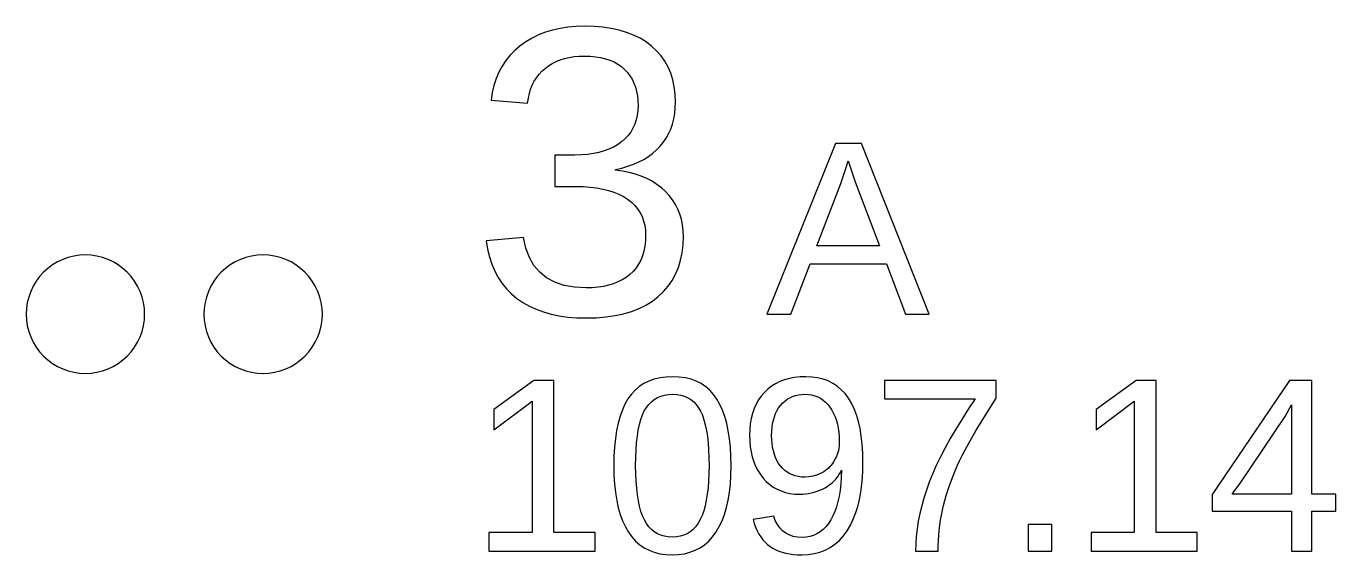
# Model space of a CAD drawing. Header units: metres. Extents: x -61 to 817, y 39 to 684.
# Drawn here: x 700.44 to 722.55, y 376.65 to 385.58 of the extents above; entities that cross this region are included whole.
import ezdxf

# ---------------------------------------------------------------- set-up
doc = ezdxf.new("R2010")
doc.units = ezdxf.units.M

msp = doc.modelspace()

# ---------------------------------------------------------------- linework, layer by layer
for p, q in [((709.088, 385.429), (708.979, 385.376)), ((709.203, 385.474), (709.088, 385.429)), ((709.324, 385.51), (709.203, 385.474)), ((709.451, 385.539), (709.324, 385.51)), ((709.584, 385.56), (709.451, 385.539)), ((709.723, 385.572), (709.584, 385.56)), ((709.867, 385.576), (709.723, 385.572)), ((710.025, 385.572), (709.867, 385.576)), ((710.175, 385.559), (710.025, 385.572)), ((710.316, 385.538), (710.175, 385.559)), ((710.45, 385.509), (710.316, 385.538)), ((710.575, 385.472), (710.45, 385.509)), ((710.692, 385.426), (710.575, 385.472)), ((710.802, 385.371), (710.692, 385.426)), ((708.779, 385.245), (708.69, 385.168)), ((708.876, 385.314), (708.779, 385.245)), ((708.979, 385.376), (708.876, 385.314)), ((710.903, 385.309), (710.802, 385.371)), ((710.996, 385.238), (710.903, 385.309)), ((711.081, 385.16), (710.996, 385.238)), ((708.537, 384.996), (708.473, 384.9)), ((708.609, 385.085), (708.537, 384.996)), ((708.69, 385.168), (708.609, 385.085)), ((709.319, 384.946), (709.385, 384.979)), ((709.385, 384.979), (709.454, 385.008)), ((709.454, 385.008), (709.528, 385.031)), ((709.528, 385.031), (709.606, 385.049)), ((709.606, 385.049), (709.687, 385.062)), ((709.687, 385.062), (709.772, 385.069)), ((709.772, 385.069), (709.861, 385.072)), ((709.861, 385.072), (709.959, 385.069)), ((709.959, 385.069), (710.051, 385.061)), ((710.051, 385.061), (710.137, 385.047)), ((710.137, 385.047), (710.218, 385.027)), ((710.218, 385.027), (710.293, 385.002)), ((710.293, 385.002), (710.363, 384.972)), ((710.363, 384.972), (710.428, 384.936)), ((711.156, 385.075), (711.081, 385.16)), ((711.22, 384.984), (711.156, 385.075)), ((711.275, 384.886), (711.22, 384.984)), ((708.419, 384.798), (708.373, 384.69)), ((708.473, 384.9), (708.419, 384.798)), ((709.053, 384.706), (709.097, 384.763)), ((709.097, 384.763), (709.145, 384.816)), ((709.145, 384.816), (709.198, 384.864)), ((709.198, 384.864), (709.257, 384.908)), ((709.257, 384.908), (709.319, 384.946)), ((710.428, 384.936), (710.487, 384.894)), ((710.487, 384.894), (710.54, 384.847)), ((710.54, 384.847), (710.589, 384.795)), ((710.589, 384.795), (710.631, 384.739)), ((710.631, 384.739), (710.668, 384.679)), ((711.32, 384.782), (711.275, 384.886)), ((711.355, 384.671), (711.32, 384.782)), ((708.336, 384.575), (708.307, 384.454)), ((708.373, 384.69), (708.336, 384.575)), ((708.933, 384.437), (708.955, 384.511)), ((708.955, 384.511), (708.983, 384.58)), ((708.983, 384.58), (709.015, 384.645)), ((709.015, 384.645), (709.053, 384.706)), ((710.668, 384.679), (710.699, 384.615)), ((710.699, 384.615), (710.724, 384.547)), ((710.724, 384.547), (710.744, 384.474)), ((711.38, 384.553), (711.355, 384.671)), ((711.395, 384.429), (711.38, 384.553)), ((708.307, 384.454), (708.287, 384.326)), ((708.287, 384.326), (708.904, 384.278)), ((708.904, 384.278), (708.916, 384.36)), ((708.916, 384.36), (708.933, 384.437)), ((710.744, 384.474), (710.758, 384.398)), ((710.758, 384.398), (710.767, 384.318)), ((710.767, 384.318), (710.769, 384.234)), ((711.399, 384.299), (711.395, 384.429)), ((711.396, 384.198), (711.399, 384.299)), ((710.766, 384.149), (710.756, 384.068)), ((710.769, 384.234), (710.766, 384.149)), ((711.371, 384.01), (711.387, 384.102)), ((711.387, 384.102), (711.396, 384.198)), ((710.683, 383.852), (710.645, 383.788)), ((710.714, 383.92), (710.683, 383.852)), ((710.738, 383.992), (710.714, 383.92)), ((710.756, 384.068), (710.738, 383.992)), ((711.32, 383.838), (711.348, 383.922)), ((711.348, 383.922), (711.371, 384.01)), ((710.548, 383.672), (710.489, 383.621)), ((710.6, 383.728), (710.548, 383.672)), ((710.645, 383.788), (710.6, 383.728)), ((711.195, 383.613), (711.243, 383.684)), ((711.243, 383.684), (711.284, 383.759)), ((711.284, 383.759), (711.32, 383.838)), ((709.915, 383.411), (709.811, 383.403)), ((710.014, 383.424), (709.915, 383.411)), ((710.108, 383.444), (710.014, 383.424)), ((710.195, 383.468), (710.108, 383.444)), ((710.277, 383.498), (710.195, 383.468)), ((710.354, 383.534), (710.277, 383.498)), ((710.424, 383.574), (710.354, 383.534)), ((710.489, 383.621), (710.424, 383.574)), ((710.942, 383.375), (711.014, 383.428)), ((711.014, 383.428), (711.08, 383.485)), ((711.08, 383.485), (711.14, 383.547)), ((711.14, 383.547), (711.195, 383.613)), ((714.102, 383.592), (712.945, 380.712)), ((714.543, 383.592), (714.102, 383.592)), ((715.681, 380.712), (714.543, 383.592)), ((709.7, 383.4), (709.363, 383.4)), ((709.363, 383.4), (709.363, 382.869)), ((709.811, 383.403), (709.7, 383.4)), ((710.495, 383.18), (710.596, 383.21)), ((710.596, 383.21), (710.692, 383.244)), ((710.692, 383.244), (710.781, 383.283)), ((710.781, 383.283), (710.865, 383.327)), ((710.865, 383.327), (710.942, 383.375)), ((714.192, 382.921), (714.288, 383.204)), ((714.288, 383.204), (714.317, 383.3)), ((714.317, 383.3), (714.434, 382.945)), ((710.388, 383.155), (710.495, 383.18)), ((710.388, 383.142), (710.388, 383.155)), ((710.506, 383.126), (710.388, 383.142)), ((710.617, 383.104), (710.506, 383.126)), ((710.723, 383.076), (710.617, 383.104)), ((710.823, 383.042), (710.723, 383.076)), ((710.916, 383.003), (710.823, 383.042)), ((711.004, 382.957), (710.916, 383.003)), ((709.363, 382.869), (709.714, 382.869)), ((709.714, 382.869), (709.839, 382.866)), ((709.839, 382.866), (709.956, 382.858)), ((709.956, 382.858), (710.067, 382.845)), ((710.067, 382.845), (710.171, 382.826)), ((710.171, 382.826), (710.269, 382.802)), ((710.269, 382.802), (710.36, 382.772)), ((710.36, 382.772), (710.444, 382.738)), ((711.086, 382.905), (711.004, 382.957)), ((711.162, 382.848), (711.086, 382.905)), ((711.231, 382.784), (711.162, 382.848)), ((711.295, 382.715), (711.231, 382.784)), ((713.789, 381.864), (714.192, 382.921)), ((714.434, 382.945), (714.847, 381.864)), ((710.444, 382.738), (710.522, 382.697)), ((710.522, 382.697), (710.592, 382.652)), ((710.592, 382.652), (710.656, 382.602)), ((710.656, 382.602), (710.713, 382.547)), ((710.713, 382.547), (710.761, 382.489)), ((711.351, 382.643), (711.295, 382.715)), ((711.399, 382.567), (711.351, 382.643)), ((711.44, 382.486), (711.399, 382.567)), ((710.761, 382.489), (710.803, 382.426)), ((710.803, 382.426), (710.836, 382.359)), ((710.836, 382.359), (710.863, 382.288)), ((711.474, 382.402), (711.44, 382.486)), ((711.5, 382.315), (711.474, 382.402)), ((711.519, 382.223), (711.5, 382.315)), ((710.863, 382.288), (710.881, 382.212)), ((710.881, 382.212), (710.893, 382.133)), ((710.893, 382.133), (710.896, 382.049)), ((711.53, 382.127), (711.519, 382.223)), ((711.533, 382.028), (711.53, 382.127)), ((708.837, 382.007), (708.204, 381.949)), ((708.204, 381.949), (708.227, 381.81)), ((708.875, 381.828), (708.837, 382.007)), ((710.883, 381.863), (710.867, 381.778)), ((710.893, 381.953), (710.883, 381.863)), ((710.896, 382.049), (710.893, 381.953)), ((711.513, 381.75), (711.528, 381.885)), ((711.528, 381.885), (711.533, 382.028)), ((714.847, 381.864), (713.789, 381.864)), ((701.055, 381.636), (700.966, 381.594)), ((701.147, 381.669), (701.055, 381.636)), ((701.242, 381.693), (701.147, 381.669)), ((701.339, 381.707), (701.242, 381.693)), ((701.438, 381.712), (701.339, 381.707)), ((701.536, 381.707), (701.438, 381.712)), ((701.633, 381.693), (701.536, 381.707)), ((701.728, 381.669), (701.633, 381.693)), ((701.82, 381.636), (701.728, 381.669)), ((701.909, 381.594), (701.82, 381.636)), ((704.055, 381.636), (703.966, 381.594)), ((704.147, 381.669), (704.055, 381.636)), ((704.242, 381.693), (704.147, 381.669)), ((704.339, 381.707), (704.242, 381.693)), ((704.438, 381.712), (704.339, 381.707)), ((704.536, 381.707), (704.438, 381.712)), ((704.633, 381.693), (704.536, 381.707)), ((704.728, 381.669), (704.633, 381.693)), ((704.82, 381.636), (704.728, 381.669)), ((704.909, 381.594), (704.82, 381.636)), ((708.227, 381.81), (708.258, 381.678)), ((708.258, 381.678), (708.299, 381.555)), ((708.933, 381.671), (708.875, 381.828)), ((709.01, 381.534), (708.933, 381.671)), ((710.844, 381.698), (710.814, 381.624)), ((710.867, 381.778), (710.844, 381.698)), ((711.486, 381.622), (711.513, 381.75)), ((700.73, 381.419), (700.664, 381.346)), ((700.803, 381.485), (700.73, 381.419)), ((700.882, 381.543), (700.803, 381.485)), ((700.966, 381.594), (700.882, 381.543)), ((701.993, 381.543), (701.909, 381.594)), ((702.072, 381.485), (701.993, 381.543)), ((702.145, 381.419), (702.072, 381.485)), ((702.211, 381.346), (702.145, 381.419)), ((703.73, 381.419), (703.664, 381.346)), ((703.803, 381.485), (703.73, 381.419)), ((703.882, 381.543), (703.803, 381.485)), ((703.966, 381.594), (703.882, 381.543)), ((704.993, 381.543), (704.909, 381.594)), ((705.072, 381.485), (704.993, 381.543)), ((705.145, 381.419), (705.072, 381.485)), ((705.211, 381.346), (705.145, 381.419)), ((708.299, 381.555), (708.348, 381.439)), ((708.348, 381.439), (708.405, 381.331)), ((709.108, 381.419), (709.01, 381.534)), ((709.225, 381.324), (709.108, 381.419)), ((710.686, 381.434), (710.629, 381.381)), ((710.735, 381.492), (710.686, 381.434)), ((710.778, 381.555), (710.735, 381.492)), ((710.814, 381.624), (710.778, 381.555)), ((711.402, 381.388), (711.45, 381.502)), ((711.45, 381.502), (711.486, 381.622)), ((713.347, 380.712), (713.672, 381.561)), ((713.672, 381.561), (714.961, 381.561)), ((714.961, 381.561), (715.284, 380.712)), ((700.606, 381.267), (700.556, 381.183)), ((700.664, 381.346), (700.606, 381.267)), ((702.269, 381.267), (702.211, 381.346)), ((702.319, 381.183), (702.269, 381.267)), ((703.606, 381.267), (703.556, 381.183)), ((703.664, 381.346), (703.606, 381.267)), ((705.269, 381.267), (705.211, 381.346)), ((705.319, 381.183), (705.269, 381.267)), ((708.405, 381.331), (708.472, 381.23)), ((708.472, 381.23), (708.547, 381.138)), ((709.362, 381.25), (709.225, 381.324)), ((709.52, 381.198), (709.362, 381.25)), ((709.697, 381.166), (709.52, 381.198)), ((710.271, 381.2), (710.184, 381.181)), ((710.352, 381.225), (710.271, 381.2)), ((710.429, 381.256), (710.352, 381.225)), ((710.501, 381.292), (710.429, 381.256)), ((710.568, 381.334), (710.501, 381.292)), ((710.629, 381.381), (710.568, 381.334)), ((711.276, 381.184), (711.345, 381.283)), ((711.345, 381.283), (711.402, 381.388)), ((700.481, 381.002), (700.457, 380.907)), ((700.514, 381.095), (700.481, 381.002)), ((700.556, 381.183), (700.514, 381.095)), ((702.361, 381.095), (702.319, 381.183)), ((702.394, 381.002), (702.361, 381.095)), ((702.418, 380.907), (702.394, 381.002)), ((703.481, 381.002), (703.457, 380.907)), ((703.514, 381.095), (703.481, 381.002)), ((703.556, 381.183), (703.514, 381.095)), ((705.361, 381.095), (705.319, 381.183)), ((705.394, 381.002), (705.361, 381.095)), ((705.418, 380.907), (705.394, 381.002)), ((708.547, 381.138), (708.631, 381.053)), ((708.631, 381.053), (708.723, 380.976)), ((708.723, 380.976), (708.824, 380.907)), ((709.894, 381.156), (709.697, 381.166)), ((709.996, 381.159), (709.894, 381.156)), ((710.093, 381.167), (709.996, 381.159)), ((710.184, 381.181), (710.093, 381.167)), ((711.01, 380.933), (711.108, 381.009)), ((711.108, 381.009), (711.198, 381.093)), ((711.198, 381.093), (711.276, 381.184)), ((700.442, 380.81), (700.438, 380.712)), ((700.457, 380.907), (700.442, 380.81)), ((702.433, 380.81), (702.418, 380.907)), ((702.438, 380.712), (702.433, 380.81)), ((703.442, 380.81), (703.438, 380.712)), ((703.457, 380.907), (703.442, 380.81)), ((705.433, 380.81), (705.418, 380.907)), ((705.438, 380.712), (705.433, 380.81)), ((708.824, 380.907), (708.933, 380.846)), ((708.933, 380.846), (709.048, 380.794)), ((709.048, 380.794), (709.171, 380.749)), ((710.524, 380.719), (710.659, 380.759)), ((710.659, 380.759), (710.785, 380.808)), ((710.785, 380.808), (710.902, 380.866)), ((710.902, 380.866), (711.01, 380.933)), ((700.438, 380.712), (700.442, 380.614)), ((700.442, 380.614), (700.457, 380.517)), ((702.418, 380.517), (702.433, 380.614)), ((702.433, 380.614), (702.438, 380.712)), ((703.438, 380.712), (703.442, 380.614)), ((703.442, 380.614), (703.457, 380.517)), ((705.418, 380.517), (705.433, 380.614)), ((705.433, 380.614), (705.438, 380.712)), ((709.171, 380.749), (709.301, 380.713)), ((709.301, 380.713), (709.439, 380.684)), ((709.439, 380.684), (709.583, 380.664)), ((709.583, 380.664), (709.735, 380.652)), ((709.735, 380.652), (709.894, 380.648)), ((709.894, 380.648), (710.065, 380.652)), ((710.065, 380.652), (710.227, 380.666)), ((710.227, 380.666), (710.38, 380.688)), ((710.38, 380.688), (710.524, 380.719)), ((712.945, 380.712), (713.347, 380.712)), ((715.284, 380.712), (715.681, 380.712)), ((700.457, 380.517), (700.481, 380.422)), ((700.481, 380.422), (700.514, 380.329)), ((700.514, 380.329), (700.556, 380.24)), ((702.319, 380.24), (702.361, 380.329)), ((702.361, 380.329), (702.394, 380.422)), ((702.394, 380.422), (702.418, 380.517)), ((703.457, 380.517), (703.481, 380.422)), ((703.481, 380.422), (703.514, 380.329)), ((703.514, 380.329), (703.556, 380.24)), ((705.319, 380.24), (705.361, 380.329)), ((705.361, 380.329), (705.394, 380.422)), ((705.394, 380.422), (705.418, 380.517)), ((700.556, 380.24), (700.606, 380.156)), ((700.606, 380.156), (700.664, 380.077)), ((702.211, 380.077), (702.269, 380.156)), ((702.269, 380.156), (702.319, 380.24)), ((703.556, 380.24), (703.606, 380.156)), ((703.606, 380.156), (703.664, 380.077)), ((705.211, 380.077), (705.269, 380.156)), ((705.269, 380.156), (705.319, 380.24)), ((700.664, 380.077), (700.73, 380.005)), ((700.73, 380.005), (700.803, 379.939)), ((700.803, 379.939), (700.882, 379.88)), ((700.882, 379.88), (700.966, 379.83)), ((701.909, 379.83), (701.993, 379.88)), ((701.993, 379.88), (702.072, 379.939)), ((702.072, 379.939), (702.145, 380.005)), ((702.145, 380.005), (702.211, 380.077)), ((703.664, 380.077), (703.73, 380.005)), ((703.73, 380.005), (703.803, 379.939)), ((703.803, 379.939), (703.882, 379.88)), ((703.882, 379.88), (703.966, 379.83)), ((704.909, 379.83), (704.993, 379.88)), ((704.993, 379.88), (705.072, 379.939)), ((705.072, 379.939), (705.145, 380.005)), ((705.145, 380.005), (705.211, 380.077)), ((700.966, 379.83), (701.055, 379.788)), ((701.055, 379.788), (701.147, 379.755)), ((701.147, 379.755), (701.242, 379.731)), ((701.242, 379.731), (701.339, 379.717)), ((701.339, 379.717), (701.438, 379.712)), ((701.438, 379.712), (701.536, 379.717)), ((701.536, 379.717), (701.633, 379.731)), ((701.633, 379.731), (701.728, 379.755)), ((701.728, 379.755), (701.82, 379.788)), ((701.82, 379.788), (701.909, 379.83)), ((703.966, 379.83), (704.055, 379.788)), ((704.055, 379.788), (704.147, 379.755)), ((704.147, 379.755), (704.242, 379.731)), ((704.242, 379.731), (704.339, 379.717)), ((704.339, 379.717), (704.437, 379.712)), ((704.437, 379.712), (704.536, 379.717)), ((704.536, 379.717), (704.633, 379.731)), ((704.633, 379.731), (704.728, 379.755)), ((704.728, 379.755), (704.82, 379.788)), ((704.82, 379.788), (704.909, 379.83)), ((711.245, 379.651), (711.14, 379.637)), ((711.356, 379.656), (711.245, 379.651)), ((711.465, 379.651), (711.356, 379.656)), ((711.567, 379.637), (711.465, 379.651)), ((713.503, 379.653), (713.411, 379.643)), ((713.6, 379.656), (713.503, 379.653)), ((713.703, 379.651), (713.6, 379.656)), ((713.8, 379.638), (713.703, 379.651)), ((709.01, 379.592), (708.333, 379.105)), ((709.347, 379.592), (709.01, 379.592)), ((709.347, 377.023), (709.347, 379.592)), ((710.719, 379.428), (710.655, 379.359)), ((710.789, 379.489), (710.719, 379.428)), ((710.867, 379.54), (710.789, 379.489)), ((710.951, 379.582), (710.867, 379.54)), ((711.042, 379.614), (710.951, 379.582)), ((711.14, 379.637), (711.042, 379.614)), ((711.663, 379.614), (711.567, 379.637)), ((711.752, 379.581), (711.663, 379.614)), ((711.834, 379.539), (711.752, 379.581)), ((711.91, 379.487), (711.834, 379.539)), ((711.98, 379.426), (711.91, 379.487)), ((712.043, 379.356), (711.98, 379.426)), ((712.96, 379.446), (712.902, 379.391)), ((713.023, 379.496), (712.96, 379.446)), ((713.091, 379.538), (713.023, 379.496)), ((713.164, 379.574), (713.091, 379.538)), ((713.241, 379.604), (713.164, 379.574)), ((713.324, 379.626), (713.241, 379.604)), ((713.411, 379.643), (713.324, 379.626)), ((713.891, 379.616), (713.8, 379.638)), ((713.977, 379.585), (713.891, 379.616)), ((714.057, 379.544), (713.977, 379.585)), ((714.131, 379.495), (714.057, 379.544)), ((714.2, 379.437), (714.131, 379.495)), ((714.263, 379.371), (714.2, 379.437)), ((716.813, 379.592), (714.929, 379.592)), ((714.929, 379.592), (714.929, 379.281)), ((716.813, 379.295), (716.813, 379.592)), ((719.178, 379.592), (718.501, 379.105)), ((719.515, 379.592), (719.178, 379.592)), ((719.515, 377.023), (719.515, 379.592)), ((721.765, 379.592), (720.46, 377.668)), ((722.147, 379.592), (721.765, 379.592)), ((722.147, 377.672), (722.147, 379.592)), ((708.333, 378.76), (708.979, 379.243)), ((708.979, 379.243), (708.979, 377.023)), ((710.598, 379.28), (710.548, 379.192)), ((710.655, 379.359), (710.598, 379.28)), ((710.949, 379.188), (710.993, 379.234)), ((710.993, 379.234), (711.042, 379.272)), ((711.042, 379.272), (711.096, 379.303)), ((711.096, 379.303), (711.154, 379.328)), ((711.154, 379.328), (711.217, 379.345)), ((711.217, 379.345), (711.284, 379.355)), ((711.284, 379.355), (711.356, 379.359)), ((711.356, 379.359), (711.426, 379.355)), ((711.426, 379.355), (711.492, 379.345)), ((711.492, 379.345), (711.553, 379.327)), ((711.553, 379.327), (711.61, 379.302)), ((711.61, 379.302), (711.662, 379.271)), ((711.662, 379.271), (711.709, 379.232)), ((711.709, 379.232), (711.752, 379.186)), ((712.099, 379.276), (712.043, 379.356)), ((712.15, 379.187), (712.099, 379.276)), ((712.803, 379.264), (712.763, 379.193)), ((712.849, 379.33), (712.803, 379.264)), ((712.902, 379.391), (712.849, 379.33)), ((713.174, 379.171), (713.209, 379.21)), ((713.209, 379.21), (713.247, 379.245)), ((713.247, 379.245), (713.287, 379.275)), ((713.287, 379.275), (713.33, 379.301)), ((713.33, 379.301), (713.376, 379.322)), ((713.376, 379.322), (713.425, 379.338)), ((713.425, 379.338), (713.476, 379.35)), ((713.476, 379.35), (713.53, 379.357)), ((713.53, 379.357), (713.587, 379.359)), ((713.587, 379.359), (713.645, 379.356)), ((713.645, 379.356), (713.699, 379.348)), ((713.699, 379.348), (713.752, 379.335)), ((713.752, 379.335), (713.801, 379.316)), ((713.801, 379.316), (713.848, 379.291)), ((713.848, 379.291), (713.892, 379.262)), ((713.892, 379.262), (713.934, 379.226)), ((713.934, 379.226), (713.973, 379.186)), ((714.32, 379.295), (714.263, 379.371)), ((714.371, 379.21), (714.32, 379.295)), ((714.417, 379.116), (714.371, 379.21)), ((714.929, 379.281), (716.46, 379.281)), ((716.46, 379.281), (716.343, 379.106)), ((716.632, 379.009), (716.813, 379.295)), ((718.501, 378.76), (719.147, 379.243)), ((719.147, 379.243), (719.147, 377.023)), ((708.333, 379.105), (708.333, 378.76)), ((710.465, 378.988), (710.433, 378.872)), ((710.504, 379.095), (710.465, 378.988)), ((710.548, 379.192), (710.504, 379.095)), ((710.817, 378.934), (710.844, 379.01)), ((710.844, 379.01), (710.874, 379.077)), ((710.874, 379.077), (710.909, 379.136)), ((710.909, 379.136), (710.949, 379.188)), ((711.752, 379.186), (711.79, 379.133)), ((711.79, 379.133), (711.824, 379.073)), ((711.824, 379.073), (711.854, 379.005)), ((711.854, 379.005), (711.881, 378.929)), ((712.194, 379.089), (712.15, 379.187)), ((712.233, 378.983), (712.194, 379.089)), ((712.265, 378.867), (712.233, 378.983)), ((712.701, 379.036), (712.679, 378.951)), ((712.729, 379.117), (712.701, 379.036)), ((712.763, 379.193), (712.729, 379.117)), ((713.07, 378.979), (713.09, 379.032)), ((713.09, 379.032), (713.114, 379.081)), ((713.114, 379.081), (713.142, 379.128)), ((713.142, 379.128), (713.174, 379.171)), ((713.973, 379.186), (714.009, 379.14)), ((714.009, 379.14), (714.042, 379.089)), ((714.042, 379.089), (714.071, 379.036)), ((714.071, 379.036), (714.096, 378.978)), ((714.456, 379.014), (714.417, 379.116)), ((714.489, 378.902), (714.456, 379.014)), ((716.343, 379.106), (716.234, 378.936)), ((716.476, 378.753), (716.632, 379.009)), ((718.501, 379.105), (718.501, 378.76)), ((720.939, 377.862), (721.694, 378.985)), ((721.694, 378.985), (721.801, 379.18)), ((721.801, 379.18), (721.801, 377.672)), ((710.433, 378.872), (710.406, 378.747)), ((710.773, 378.755), (710.793, 378.849)), ((710.793, 378.849), (710.817, 378.934)), ((711.881, 378.929), (711.904, 378.844)), ((711.904, 378.844), (711.923, 378.75)), ((712.292, 378.742), (712.265, 378.867)), ((712.654, 378.765), (712.651, 378.665)), ((712.663, 378.86), (712.654, 378.765)), ((712.679, 378.951), (712.663, 378.86)), ((713.025, 378.734), (713.03, 378.8)), ((713.03, 378.8), (713.04, 378.863)), ((713.04, 378.863), (713.053, 378.922)), ((713.053, 378.922), (713.07, 378.979)), ((714.096, 378.978), (714.118, 378.917)), ((714.118, 378.917), (714.135, 378.853)), ((714.135, 378.853), (714.149, 378.785)), ((714.149, 378.785), (714.158, 378.714)), ((714.517, 378.782), (714.489, 378.902)), ((714.538, 378.652), (714.517, 378.782)), ((716.133, 378.771), (716.039, 378.61)), ((716.234, 378.936), (716.133, 378.771)), ((710.386, 378.612), (710.371, 378.468)), ((710.406, 378.747), (710.386, 378.612)), ((710.735, 378.42), (710.744, 378.541)), ((710.744, 378.541), (710.757, 378.653)), ((710.757, 378.653), (710.773, 378.755)), ((711.923, 378.75), (711.939, 378.648)), ((711.939, 378.648), (711.951, 378.537)), ((712.313, 378.608), (712.292, 378.742)), ((712.327, 378.465), (712.313, 378.608)), ((712.651, 378.665), (712.654, 378.567)), ((712.654, 378.567), (712.662, 378.474)), ((713.023, 378.665), (713.025, 378.734)), ((713.025, 378.594), (713.023, 378.665)), ((713.03, 378.527), (713.025, 378.594)), ((714.158, 378.714), (714.164, 378.639)), ((714.166, 378.561), (714.162, 378.485)), ((714.164, 378.639), (714.166, 378.561)), ((714.553, 378.514), (714.538, 378.652)), ((716.039, 378.61), (715.953, 378.454)), ((716.345, 378.525), (716.476, 378.753)), ((710.371, 378.468), (710.362, 378.315)), ((710.73, 378.29), (710.735, 378.42)), ((711.951, 378.537), (711.96, 378.417)), ((711.96, 378.417), (711.965, 378.289)), ((712.336, 378.313), (712.327, 378.465)), ((712.662, 378.474), (712.677, 378.385)), ((712.677, 378.385), (712.696, 378.301)), ((713.04, 378.463), (713.03, 378.527)), ((713.053, 378.402), (713.04, 378.463)), ((713.07, 378.345), (713.053, 378.402)), ((713.09, 378.291), (713.07, 378.345)), ((714.131, 378.343), (714.119, 378.31)), ((714.142, 378.377), (714.131, 378.343)), ((714.151, 378.412), (714.142, 378.377)), ((714.157, 378.448), (714.151, 378.412)), ((714.162, 378.485), (714.157, 378.448)), ((714.562, 378.366), (714.553, 378.514)), ((714.565, 378.21), (714.562, 378.366)), ((715.953, 378.454), (715.875, 378.302)), ((716.197, 378.237), (716.24, 378.326)), ((716.24, 378.326), (716.289, 378.422)), ((716.289, 378.422), (716.345, 378.525)), ((710.362, 378.315), (710.359, 378.152)), ((710.359, 378.152), (710.362, 377.993)), ((710.728, 378.152), (710.73, 378.29)), ((710.73, 378.017), (710.728, 378.152)), ((711.965, 378.289), (711.967, 378.152)), ((711.967, 378.152), (711.965, 378.02)), ((712.339, 378.152), (712.336, 378.313)), ((712.336, 377.993), (712.339, 378.152)), ((712.696, 378.301), (712.722, 378.221)), ((712.722, 378.221), (712.753, 378.145)), ((712.753, 378.145), (712.79, 378.073)), ((713.114, 378.24), (713.09, 378.291)), ((713.142, 378.193), (713.114, 378.24)), ((713.174, 378.149), (713.142, 378.193)), ((713.209, 378.109), (713.174, 378.149)), ((713.246, 378.074), (713.209, 378.109)), ((713.985, 378.114), (713.96, 378.092)), ((714.008, 378.137), (713.985, 378.114)), ((714.03, 378.162), (714.008, 378.137)), ((714.051, 378.189), (714.03, 378.162)), ((714.07, 378.217), (714.051, 378.189)), ((714.104, 378.278), (714.07, 378.217)), ((714.119, 378.31), (714.104, 378.278)), ((714.562, 378.047), (714.565, 378.21)), ((715.804, 378.155), (715.741, 378.012)), ((715.875, 378.302), (715.804, 378.155)), ((716.087, 377.983), (716.158, 378.152)), ((716.158, 378.152), (716.197, 378.237)), ((710.362, 377.993), (710.371, 377.842)), ((710.736, 377.891), (710.73, 378.017)), ((710.745, 377.772), (710.736, 377.891)), ((711.96, 377.895), (711.951, 377.778)), ((711.965, 378.02), (711.96, 377.895)), ((712.327, 377.844), (712.336, 377.993)), ((712.79, 378.073), (712.833, 378.006)), ((712.833, 378.006), (712.881, 377.944)), ((712.881, 377.944), (712.934, 377.887)), ((712.934, 377.887), (712.991, 377.836)), ((713.287, 378.044), (713.246, 378.074)), ((713.329, 378.018), (713.287, 378.044)), ((713.375, 377.997), (713.329, 378.018)), ((713.423, 377.981), (713.375, 377.997)), ((713.474, 377.969), (713.423, 377.981)), ((713.527, 377.962), (713.474, 377.969)), ((713.583, 377.96), (713.527, 377.962)), ((713.652, 377.964), (713.583, 377.96)), ((713.719, 377.975), (713.652, 377.964)), ((713.783, 377.993), (713.719, 377.975)), ((713.846, 378.019), (713.783, 377.993)), ((713.905, 378.052), (713.846, 378.019)), ((713.933, 378.071), (713.905, 378.052)), ((713.96, 378.092), (713.933, 378.071)), ((714.044, 377.864), (714.078, 377.895)), ((714.078, 377.895), (714.108, 377.927)), ((714.108, 377.927), (714.136, 377.962)), ((714.136, 377.962), (714.161, 377.998)), ((714.161, 377.998), (714.184, 378.036)), ((714.184, 378.036), (714.203, 378.076)), ((714.199, 377.958), (714.191, 377.846)), ((714.203, 378.076), (714.199, 377.958)), ((714.535, 377.747), (714.552, 377.892)), ((714.552, 377.892), (714.562, 378.047)), ((715.741, 378.012), (715.686, 377.874)), ((716.025, 377.816), (716.087, 377.983)), ((710.371, 377.842), (710.387, 377.7)), ((710.387, 377.7), (710.408, 377.567)), ((710.757, 377.662), (710.745, 377.772)), ((710.774, 377.561), (710.757, 377.662)), ((711.938, 377.67), (711.921, 377.569)), ((711.951, 377.778), (711.938, 377.67)), ((712.289, 377.57), (712.311, 377.702)), ((712.311, 377.702), (712.327, 377.844)), ((712.991, 377.836), (713.052, 377.793)), ((713.052, 377.793), (713.117, 377.756)), ((713.117, 377.756), (713.185, 377.726)), ((713.185, 377.726), (713.257, 377.702)), ((713.257, 377.702), (713.333, 377.685)), ((713.333, 377.685), (713.413, 377.675)), ((713.413, 377.675), (713.496, 377.672)), ((713.496, 377.672), (713.548, 377.673)), ((713.548, 377.673), (713.598, 377.677)), ((713.598, 377.677), (713.648, 377.684)), ((713.648, 377.684), (713.697, 377.694)), ((713.697, 377.694), (713.744, 377.706)), ((713.744, 377.706), (713.791, 377.721)), ((713.791, 377.721), (713.837, 377.738)), ((713.837, 377.738), (713.882, 377.759)), ((713.882, 377.759), (713.926, 377.782)), ((713.926, 377.782), (713.968, 377.807)), ((713.968, 377.807), (714.007, 377.835)), ((714.007, 377.835), (714.044, 377.864)), ((714.179, 377.74), (714.164, 377.641)), ((714.191, 377.846), (714.179, 377.74)), ((714.512, 377.609), (714.535, 377.747)), ((715.637, 377.739), (715.595, 377.606)), ((715.686, 377.874), (715.637, 377.739)), ((715.971, 377.649), (715.997, 377.732)), ((715.997, 377.732), (716.025, 377.816)), ((720.46, 377.668), (720.46, 377.384)), ((720.798, 377.672), (720.83, 377.712)), ((721.801, 377.672), (720.798, 377.672)), ((720.83, 377.712), (720.939, 377.862)), ((722.549, 377.672), (722.147, 377.672)), ((722.549, 377.384), (722.549, 377.672)), ((710.408, 377.567), (710.435, 377.443)), ((710.435, 377.443), (710.469, 377.327)), ((710.794, 377.467), (710.774, 377.561)), ((710.818, 377.382), (710.794, 377.467)), ((711.901, 377.475), (711.877, 377.39)), ((711.921, 377.569), (711.901, 377.475)), ((712.227, 377.33), (712.261, 377.445)), ((712.261, 377.445), (712.289, 377.57)), ((714.119, 377.461), (714.091, 377.38)), ((714.144, 377.548), (714.119, 377.461)), ((714.164, 377.641), (714.144, 377.548)), ((714.446, 377.361), (714.482, 377.481)), ((714.482, 377.481), (714.512, 377.609)), ((715.557, 377.474), (715.526, 377.343)), ((715.595, 377.606), (715.557, 377.474)), ((715.908, 377.4), (715.927, 377.483)), ((715.927, 377.483), (715.948, 377.566)), ((715.948, 377.566), (715.971, 377.649)), ((710.469, 377.327), (710.508, 377.22)), ((710.508, 377.22), (710.554, 377.122)), ((710.845, 377.305), (710.818, 377.382)), ((710.876, 377.237), (710.845, 377.305)), ((710.911, 377.176), (710.876, 377.237)), ((711.817, 377.243), (711.782, 377.181)), ((711.849, 377.313), (711.817, 377.243)), ((711.877, 377.39), (711.849, 377.313)), ((712.14, 377.124), (712.187, 377.223)), ((712.187, 377.223), (712.227, 377.33)), ((713.059, 377.3), (712.71, 377.245)), ((712.71, 377.245), (712.731, 377.177)), ((713.086, 377.225), (713.059, 377.3)), ((713.12, 377.159), (713.086, 377.225)), ((714.023, 377.237), (713.983, 377.175)), ((714.059, 377.305), (714.023, 377.237)), ((714.091, 377.38), (714.059, 377.305)), ((714.353, 377.146), (714.403, 377.249)), ((714.403, 377.249), (714.446, 377.361)), ((715.5, 377.214), (715.48, 377.086)), ((715.526, 377.343), (715.5, 377.214)), ((715.865, 377.147), (715.877, 377.232)), ((715.877, 377.232), (715.891, 377.316)), ((715.891, 377.316), (715.908, 377.4)), ((720.46, 377.384), (721.801, 377.384)), ((721.801, 377.384), (721.801, 376.712)), ((722.147, 377.384), (722.549, 377.384)), ((722.147, 376.712), (722.147, 377.384)), ((708.979, 377.023), (708.25, 377.023)), ((708.25, 377.023), (708.25, 376.712)), ((710.043, 377.023), (709.347, 377.023)), ((710.043, 376.712), (710.043, 377.023)), ((710.554, 377.122), (710.605, 377.032)), ((710.605, 377.032), (710.663, 376.951)), ((710.951, 377.122), (710.911, 377.176)), ((710.995, 377.076), (710.951, 377.122)), ((711.043, 377.036), (710.995, 377.076)), ((711.095, 377.004), (711.043, 377.036)), ((711.152, 376.979), (711.095, 377.004)), ((711.599, 377.005), (711.542, 376.98)), ((711.651, 377.038), (711.599, 377.005)), ((711.699, 377.078), (711.651, 377.038)), ((711.743, 377.126), (711.699, 377.078)), ((711.782, 377.181), (711.743, 377.126)), ((712.028, 376.953), (712.087, 377.034)), ((712.087, 377.034), (712.14, 377.124)), ((712.731, 377.177), (712.754, 377.113)), ((712.754, 377.113), (712.781, 377.054)), ((712.781, 377.054), (712.81, 376.999)), ((712.81, 376.999), (712.842, 376.949)), ((713.161, 377.102), (713.12, 377.159)), ((713.208, 377.053), (713.161, 377.102)), ((713.261, 377.013), (713.208, 377.053)), ((713.321, 376.983), (713.261, 377.013)), ((713.789, 377.001), (713.732, 376.976)), ((713.843, 377.034), (713.789, 377.001)), ((713.893, 377.074), (713.843, 377.034)), ((713.94, 377.121), (713.893, 377.074)), ((713.983, 377.175), (713.94, 377.121)), ((714.235, 376.967), (714.297, 377.052)), ((714.297, 377.052), (714.353, 377.146)), ((715.48, 377.086), (715.466, 376.96)), ((715.847, 376.975), (715.855, 377.061)), ((715.855, 377.061), (715.865, 377.147)), ((717.752, 377.16), (717.356, 377.16)), ((717.356, 377.16), (717.356, 376.712)), ((717.752, 376.712), (717.752, 377.16)), ((719.147, 377.023), (718.418, 377.023)), ((718.418, 377.023), (718.418, 376.712)), ((720.211, 377.023), (719.515, 377.023)), ((720.211, 376.712), (720.211, 377.023)), ((710.663, 376.951), (710.727, 376.88)), ((710.727, 376.88), (710.797, 376.819)), ((710.797, 376.819), (710.873, 376.766)), ((711.213, 376.961), (711.152, 376.979)), ((711.278, 376.95), (711.213, 376.961)), ((711.347, 376.947), (711.278, 376.95)), ((711.416, 376.951), (711.347, 376.947)), ((711.481, 376.961), (711.416, 376.951)), ((711.542, 376.98), (711.481, 376.961)), ((711.816, 376.767), (711.893, 376.819)), ((711.893, 376.819), (711.963, 376.881)), ((711.963, 376.881), (712.028, 376.953)), ((712.842, 376.949), (712.877, 376.902)), ((712.877, 376.902), (712.914, 376.86)), ((712.914, 376.86), (712.955, 376.822)), ((712.955, 376.822), (712.998, 376.789)), ((712.998, 376.789), (713.045, 376.759)), ((713.387, 376.96), (713.321, 376.983)), ((713.46, 376.947), (713.387, 376.96)), ((713.539, 376.943), (713.46, 376.947)), ((713.607, 376.946), (713.539, 376.943)), ((713.671, 376.957), (713.607, 376.946)), ((713.732, 376.976), (713.671, 376.957)), ((713.929, 376.728), (714.014, 376.773)), ((714.014, 376.773), (714.093, 376.827)), ((714.093, 376.827), (714.167, 376.892)), ((714.167, 376.892), (714.235, 376.967)), ((715.458, 376.835), (715.455, 376.712)), ((715.466, 376.96), (715.458, 376.835)), ((715.837, 376.712), (715.838, 376.8)), ((715.838, 376.8), (715.841, 376.888)), ((715.841, 376.888), (715.847, 376.975)), ((708.25, 376.712), (710.043, 376.712)), ((710.873, 376.766), (710.955, 376.724)), ((710.955, 376.724), (711.043, 376.691)), ((711.043, 376.691), (711.138, 376.667)), ((711.138, 376.667), (711.238, 376.653)), ((711.238, 376.653), (711.344, 376.648)), ((711.344, 376.648), (711.45, 376.653)), ((711.45, 376.653), (711.551, 376.667)), ((711.551, 376.667), (711.645, 376.691)), ((711.645, 376.691), (711.733, 376.724)), ((711.733, 376.724), (711.816, 376.767)), ((713.045, 376.759), (713.094, 376.733)), ((713.094, 376.733), (713.147, 376.711)), ((713.147, 376.711), (713.203, 376.691)), ((713.203, 376.691), (713.263, 376.676)), ((713.263, 376.676), (713.326, 376.664)), ((713.326, 376.664), (713.391, 376.655)), ((713.391, 376.655), (713.461, 376.65)), ((713.461, 376.65), (713.533, 376.648)), ((713.533, 376.648), (713.64, 376.653)), ((713.64, 376.653), (713.742, 376.668)), ((713.742, 376.668), (713.838, 376.693)), ((713.838, 376.693), (713.929, 376.728)), ((715.455, 376.712), (715.837, 376.712)), ((717.356, 376.712), (717.752, 376.712)), ((718.418, 376.712), (720.211, 376.712)), ((721.801, 376.712), (722.147, 376.712))]:
    msp.add_line(p, q)

doc.saveas('drawing.dxf')
